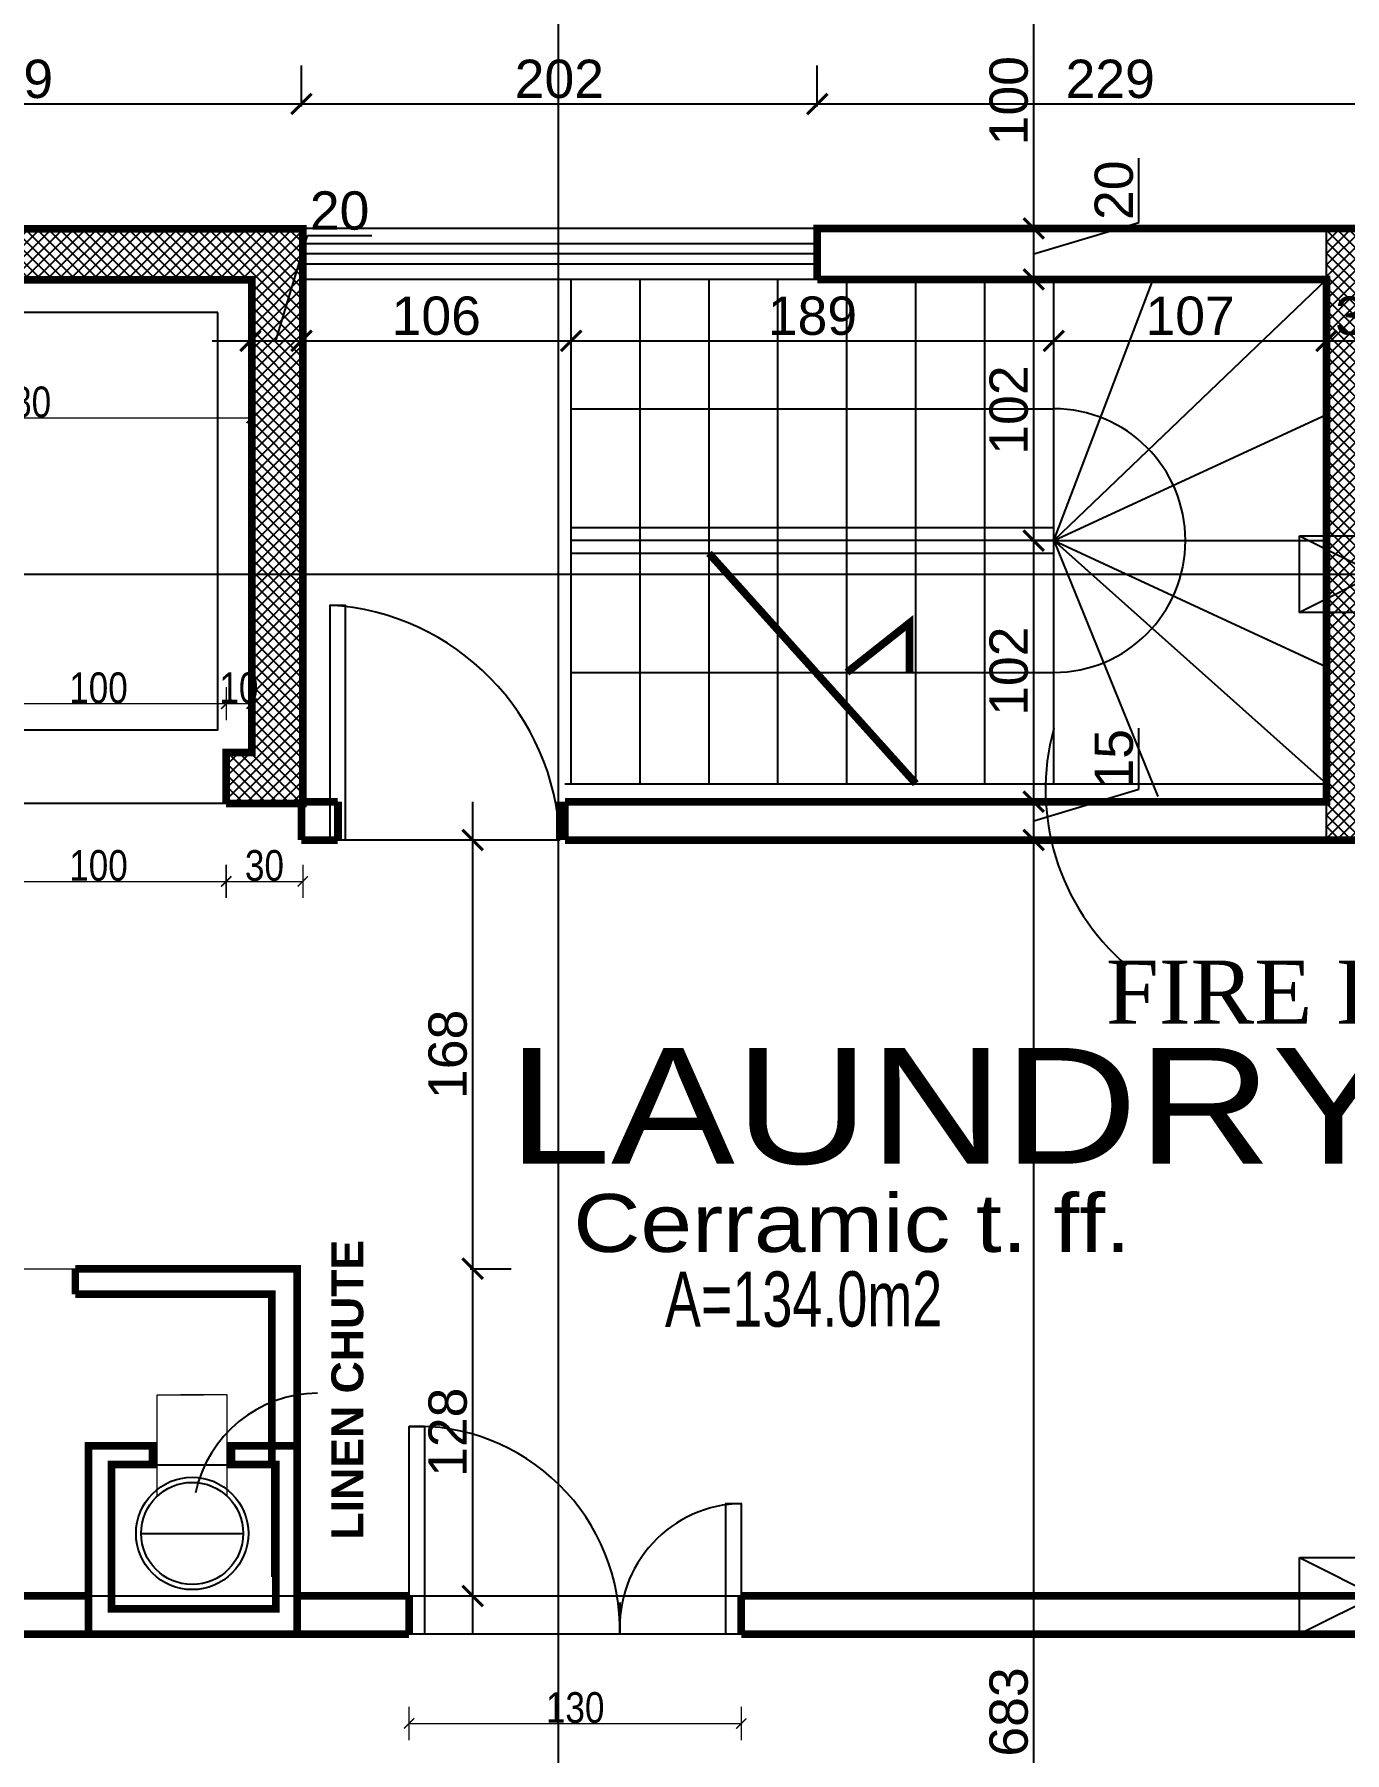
# Model space of a CAD drawing. Extents: x 250879 to 348495, y -51522 to -9360.
# Drawn here: x 302685 to 303198, y -20754 to -20082 of the extents above; entities that cross this region are included whole.
import ezdxf

# ---------------------------------------------------------------- set-up
doc = ezdxf.new("R2010")
doc.units = 0
doc.layers.get('0').update_dxf_attribs({"linetype": 'CONTINUOUS'})
doc.layers.get('DEFPOINTS').update_dxf_attribs({"color": 9, "linetype": 'CONTINUOUS'})
for name, color, linetype, lineweight in [('A-text finishing', 6, 'CONTINUOUS', 13), ('A-text function', 30, 'CONTINUOUS', 20), ('dimention', 151, 'CONTINUOUS', 13)]:
    doc.layers.add(name, color=color, linetype=linetype, lineweight=lineweight)
for name, color, linetype in [('AXIS', 1, 'CONTINUOUS'), ('COLUMN', 5, 'CONTINUOUS'), ('FURNITURE', 4, 'CONTINUOUS'), ('HATCH', 8, 'CONTINUOUS'), ('TEXT', 3, 'CONTINUOUS'), ('WALL', 7, 'CONTINUOUS')]:
    doc.layers.add(name, color=color, linetype=linetype)
doc.styles.add('ARIAL', font='BOD_CR.TTF', dxfattribs={"width": 1.2})
doc.styles.get("Standard").update_dxf_attribs({"font": 'sanss___.ttf', "height": 15})
doc.styles.add('style2', font='romantic.ttf', dxfattribs={"height": 50})
doc.styles.add('STYLE4', font='arialbd.ttf', dxfattribs={"height": 0.2})
doc.styles.add('yon', font='ARIALN.TTF')
doc.dimstyles.new('CM', dxfattribs={"dimscale": 0, "dimtxt": 12, "dimasz": 0.4, "dimexe": 50, "dimexo": 1000, "dimgap": 0.03, "dimtad": 1, "dimdec": 0, "dimzin": 0, "dimdsep": 46, "dimtxsty": 'yon', "dimblk": 'Ar thick3', "dimcen": 3, "dimdle": 8, "dimse1": 1, "dimse2": 1, "dimclrd": 8, "dimclre": 8, "dimclrt": 30, "dimadec": 0, "dimazin": 0, "dimtfac": 1, "dimtdec": 0, "dimtix": 1, "dimtmove": 1, "dimatfit": 3, "dimfxl": 50, "dimtolj": 1, "dimtzin": 0, "dimlwd": 9, "dimarcsym": 0})
doc.dimstyles.new('STANDARD$0', dxfattribs={"dimscale": 0, "dimtxt": 12, "dimasz": 8, "dimexe": 15, "dimexo": 0.0625, "dimgap": 2, "dimtad": 1, "dimdec": 0, "dimzin": 0, "dimdsep": 46, "dimtxsty": 'Standard', "dimblk1": 'ARCHTICK', "dimblk2": 'ARCHTICK', "dimsah": 1, "dimcen": 0.09, "dimdle": 15, "dimclrd": 3, "dimclre": 3, "dimclrt": 3, "dimazin": 0, "dimtfac": 1, "dimtdec": 0, "dimtofl": 0, "dimtmove": 1, "dimatfit": 3, "dimldrblk": 'ARCHTICK', "dimfxl": 1.0455, "dimfxlon": 1, "dimtolj": 1, "dimtzin": 0, "dimarcsym": 0})

# ---------------------------------------------------------------- blocks, each defined once
blk = doc.blocks.new('COLUMN')
at = {"layer": 'AXIS'}
for p, q in [((236924.7, -9644.26), (236984.7, -9674.26)), ((236984.7, -9644.26), (236924.7, -9674.26))]:
    blk.add_line(p, q, dxfattribs=at)
at = {"layer": 'COLUMN'}
blk.add_lwpolyline([(236924.7, -9644.26), (236984.7, -9644.26), (236984.7, -9674.26), (236924.7, -9674.26)], close=True, dxfattribs=at)
blk = doc.blocks.new('AXISG')
at = {"layer": 'AXIS'}
for p, q in [((306715.52, -23682.85), (306715.52, -19766.82)), ((305609.19, -20292.83), (307936.9, -20292.83)), ((305601.38, -20692.83), (307936.9, -20692.83))]:
    blk.add_line(p, q, dxfattribs=at)
at = {"layer": 'WALL', "linetype": 'Continuous'}
for p in [(70080.98, -10633.58), (70080.98, -11033.58)]:
    blk.add_blockref('COLUMN', p, dxfattribs=at)
blk = doc.blocks.new('ST')
at = {"layer": 'WALL', "linetype": 'Continuous'}
for p, q in [((289093.86, -12839.65), (289282.86, -12839.65)), ((289093.86, -12942.85), (289282.86, -12942.85))]:
    blk.add_line(p, q, dxfattribs=at)
at = {"layer": 'WALL', "linetype": 'Continuous', "const_width": 3}
for points in [[(289147.86, -12896.25), (289228.86, -12986.4)], [(289201.86, -12942.85), (289226.39, -12923.44), (289226.39, -12942.85)]]:
    blk.add_lwpolyline(points, dxfattribs=at)
at = {"layer": 'WALL', "linetype": 'Continuous'}
blk.add_arc((289282.86, -12891.25), 51.6, 270, 90, dxfattribs=at)
blk = doc.blocks.new('_ARCHTICK')
at = {"color": 0, "linetype": 'ByBlock', "const_width": 0.15}
blk.add_lwpolyline([(-0.5, -0.5), (0.5, 0.5)], dxfattribs=at)
blk = doc.blocks.new('*D496')
at = {"layer": 'DEFPOINTS', "color": 0, "linetype": 'Continuous', "transparency": 16777216}
for p in [(303042.32, -20396.93), (303076.11, -20396.93), (303023.15, -21079.6)]:
    blk.add_point(p, dxfattribs=at)
at = {"layer": 'WALL', "color": 3, "linetype": 'Continuous', "lineweight": -2, "transparency": 16777216}
for p, q in [((303076.11, -21094.6), (303076.11, -20381.93)), ((303075.07, -20396.93), (303091.11, -20396.93)), ((303075.07, -21079.6), (303091.11, -21079.6))]:
    blk.add_line(p, q, dxfattribs=at)
at = {"layer": 'WALL', "color": 3, "linetype": 'Continuous', "lineweight": -2, "transparency": 16777216, "xscale": 8, "yscale": 8, "zscale": 8}
for p, rotation in [((303076.11, -20396.93), 90), ((303076.11, -21079.6), 270)]:
    blk.add_blockref('_ARCHTICK', p, dxfattribs=dict(at, rotation=rotation))
at = {"layer": 'WALL', "color": 3, "linetype": 'Continuous', "transparency": 16777216, "insert": (303066.38, -20738.27), "char_height": 15, "attachment_point": 5, "rotation": 90}
blk.add_mtext('\\A1;683', dxfattribs=at)
blk = doc.blocks.new('*D497')
at = {"layer": 'DEFPOINTS', "color": 0, "linetype": 'Continuous', "transparency": 16777216}
for p in [(303053.45, -20381.93), (303076.11, -20381.93), (303042.32, -20396.93)]:
    blk.add_point(p, dxfattribs=at)
at = {"layer": 'WALL', "color": 3, "linetype": 'Continuous', "lineweight": -2, "transparency": 16777216}
for p, q in [((303117.29, -20377.08), (303117.29, -20353.16)), ((303076.11, -20411.93), (303076.11, -20366.93)), ((303076.11, -20389.43), (303117.29, -20377.08)), ((303075.07, -20381.93), (303091.11, -20381.93)), ((303075.07, -20396.93), (303091.11, -20396.93))]:
    blk.add_line(p, q, dxfattribs=at)
at = {"layer": 'WALL', "color": 3, "linetype": 'Continuous', "lineweight": -2, "transparency": 16777216, "xscale": 8, "yscale": 8, "zscale": 8}
for p, rotation in [((303076.11, -20381.93), 90), ((303076.11, -20396.93), 270)]:
    blk.add_blockref('_ARCHTICK', p, dxfattribs=dict(at, rotation=rotation))
at = {"layer": 'WALL', "color": 3, "linetype": 'Continuous', "transparency": 16777216, "insert": (303107.57, -20365.12), "char_height": 15, "attachment_point": 5, "rotation": 90}
blk.add_mtext('\\A1;15', dxfattribs=at)
blk = doc.blocks.new('*D498')
at = {"layer": 'DEFPOINTS', "color": 0, "linetype": 'Continuous', "transparency": 16777216}
for p in [(303056.95, -20279.72), (303076.11, -20279.72), (303053.45, -20381.93)]:
    blk.add_point(p, dxfattribs=at)
at = {"layer": 'WALL', "color": 3, "linetype": 'Continuous', "lineweight": -2, "transparency": 16777216}
for p, q in [((303076.11, -20396.93), (303076.11, -20264.72)), ((303075.07, -20279.72), (303091.11, -20279.72)), ((303075.07, -20381.93), (303091.11, -20381.93))]:
    blk.add_line(p, q, dxfattribs=at)
at = {"layer": 'WALL', "color": 3, "linetype": 'Continuous', "lineweight": -2, "transparency": 16777216, "xscale": 8, "yscale": 8, "zscale": 8}
for p, rotation in [((303076.11, -20279.72), 90), ((303076.11, -20381.93), 270)]:
    blk.add_blockref('_ARCHTICK', p, dxfattribs=dict(at, rotation=rotation))
at = {"layer": 'WALL', "color": 3, "linetype": 'Continuous', "transparency": 16777216, "insert": (303066.39, -20330.83), "char_height": 15, "attachment_point": 5, "rotation": 90}
blk.add_mtext('\\A1;102', dxfattribs=at)
blk = doc.blocks.new('*D499')
at = {"layer": 'DEFPOINTS', "color": 0, "linetype": 'Continuous', "transparency": 16777216}
for p in [(303064.18, -20177.5), (303076.11, -20177.5), (303056.95, -20279.72)]:
    blk.add_point(p, dxfattribs=at)
at = {"layer": 'WALL', "color": 3, "linetype": 'Continuous', "lineweight": -2, "transparency": 16777216}
for p, q in [((303076.11, -20294.72), (303076.11, -20162.5)), ((303075.07, -20177.5), (303091.11, -20177.5)), ((303075.07, -20279.72), (303091.11, -20279.72))]:
    blk.add_line(p, q, dxfattribs=at)
at = {"layer": 'WALL', "color": 3, "linetype": 'Continuous', "lineweight": -2, "transparency": 16777216, "xscale": 8, "yscale": 8, "zscale": 8}
for p, rotation in [((303076.11, -20177.5), 90), ((303076.11, -20279.72), 270)]:
    blk.add_blockref('_ARCHTICK', p, dxfattribs=dict(at, rotation=rotation))
at = {"layer": 'WALL', "color": 3, "linetype": 'Continuous', "transparency": 16777216, "insert": (303066.39, -20228.61), "char_height": 15, "attachment_point": 5, "rotation": 90}
blk.add_mtext('\\A1;102', dxfattribs=at)
blk = doc.blocks.new('*D500')
at = {"layer": 'DEFPOINTS', "color": 0, "linetype": 'Continuous', "transparency": 16777216}
for p in [(303068.78, -20157.5), (303076.11, -20157.5), (303064.18, -20177.5)]:
    blk.add_point(p, dxfattribs=at)
at = {"layer": 'WALL', "color": 3, "linetype": 'Continuous', "lineweight": -2, "transparency": 16777216}
for p, q in [((303117.29, -20155.15), (303117.29, -20129.96)), ((303076.11, -20192.5), (303076.11, -20142.5)), ((303075.07, -20157.5), (303091.11, -20157.5)), ((303076.11, -20167.5), (303117.29, -20155.15)), ((303075.07, -20177.5), (303091.11, -20177.5))]:
    blk.add_line(p, q, dxfattribs=at)
at = {"layer": 'WALL', "color": 3, "linetype": 'Continuous', "lineweight": -2, "transparency": 16777216, "xscale": 8, "yscale": 8, "zscale": 8}
for p, rotation in [((303076.11, -20157.5), 90), ((303076.11, -20177.5), 270)]:
    blk.add_blockref('_ARCHTICK', p, dxfattribs=dict(at, rotation=rotation))
at = {"layer": 'WALL', "color": 3, "linetype": 'Continuous', "transparency": 16777216, "insert": (303107.57, -20142.55), "char_height": 15, "attachment_point": 5, "rotation": 90}
blk.add_mtext('\\A1;20', dxfattribs=at)
blk = doc.blocks.new('*D501')
at = {"layer": 'DEFPOINTS', "color": 0, "linetype": 'Continuous', "transparency": 16777216}
for p in [(303062.37, -20057.5), (303076.11, -20057.5), (303068.78, -20157.5)]:
    blk.add_point(p, dxfattribs=at)
at = {"layer": 'WALL', "color": 3, "linetype": 'Continuous', "lineweight": -2, "transparency": 16777216}
for p, q in [((303076.11, -20172.5), (303076.11, -20042.5)), ((303075.07, -20057.5), (303091.11, -20057.5)), ((303075.07, -20157.5), (303091.11, -20157.5))]:
    blk.add_line(p, q, dxfattribs=at)
at = {"layer": 'WALL', "color": 3, "linetype": 'Continuous', "lineweight": -2, "transparency": 16777216, "xscale": 8, "yscale": 8, "zscale": 8}
for p, rotation in [((303076.11, -20057.5), 90), ((303076.11, -20157.5), 270)]:
    blk.add_blockref('_ARCHTICK', p, dxfattribs=dict(at, rotation=rotation))
at = {"layer": 'WALL', "color": 3, "linetype": 'Continuous', "transparency": 16777216, "insert": (303066.39, -20107.5), "char_height": 15, "attachment_point": 5, "rotation": 90}
blk.add_mtext('\\A1;100', dxfattribs=at)
blk = doc.blocks.new('*D505')
at = {"layer": 'DEFPOINTS', "color": 0, "linetype": 'Continuous', "transparency": 16777216}
for p in [(302789.31, -20108.78), (302559.83, -20157.5), (302789.31, -20157.5)]:
    blk.add_point(p, dxfattribs=at)
at = {"layer": 'WALL', "color": 3, "linetype": 'Continuous', "lineweight": -2, "transparency": 16777216}
for p, q in [((302559.83, -20109.82), (302559.83, -20093.78)), ((302789.31, -20109.82), (302789.31, -20093.78)), ((302544.83, -20108.78), (302804.31, -20108.78))]:
    blk.add_line(p, q, dxfattribs=at)
at = {"layer": 'WALL', "color": 3, "linetype": 'Continuous', "lineweight": -2, "transparency": 16777216, "xscale": 8, "yscale": 8, "zscale": 8, "rotation": 180}
blk.add_blockref('_ARCHTICK', (302559.83, -20108.78), dxfattribs=at)
at = {"layer": 'WALL', "color": 3, "linetype": 'Continuous', "lineweight": -2, "transparency": 16777216, "xscale": 8, "yscale": 8, "zscale": 8}
blk.add_blockref('_ARCHTICK', (302789.31, -20108.78), dxfattribs=at)
at = {"layer": 'WALL', "color": 3, "linetype": 'Continuous', "transparency": 16777216, "insert": (302674.57, -20099.05), "char_height": 15, "attachment_point": 5}
blk.add_mtext('\\A1;229', dxfattribs=at)
blk = doc.blocks.new('*D506')
at = {"layer": 'DEFPOINTS', "color": 0, "linetype": 'Continuous', "transparency": 16777216}
for p in [(302991.33, -20108.78), (302789.31, -20157.5), (302991.33, -20157.5)]:
    blk.add_point(p, dxfattribs=at)
at = {"layer": 'WALL', "color": 3, "linetype": 'Continuous', "lineweight": -2, "transparency": 16777216}
for p, q in [((302789.31, -20109.82), (302789.31, -20093.78)), ((302991.33, -20109.82), (302991.33, -20093.78)), ((302774.31, -20108.78), (303006.33, -20108.78))]:
    blk.add_line(p, q, dxfattribs=at)
at = {"layer": 'WALL', "color": 3, "linetype": 'Continuous', "lineweight": -2, "transparency": 16777216, "xscale": 8, "yscale": 8, "zscale": 8, "rotation": 180}
blk.add_blockref('_ARCHTICK', (302789.31, -20108.78), dxfattribs=at)
at = {"layer": 'WALL', "color": 3, "linetype": 'Continuous', "lineweight": -2, "transparency": 16777216, "xscale": 8, "yscale": 8, "zscale": 8}
blk.add_blockref('_ARCHTICK', (302991.33, -20108.78), dxfattribs=at)
at = {"layer": 'WALL', "color": 3, "linetype": 'Continuous', "transparency": 16777216, "insert": (302890.32, -20099.05), "char_height": 15, "attachment_point": 5}
blk.add_mtext('\\A1;202', dxfattribs=at)
blk = doc.blocks.new('*D507')
at = {"layer": 'DEFPOINTS', "color": 0, "linetype": 'Continuous', "transparency": 16777216}
for p in [(303220.81, -20108.78), (302991.33, -20157.5), (303220.81, -20157.5)]:
    blk.add_point(p, dxfattribs=at)
at = {"layer": 'WALL', "color": 3, "linetype": 'Continuous', "lineweight": -2, "transparency": 16777216}
for p, q in [((302991.33, -20109.82), (302991.33, -20093.78)), ((303220.81, -20109.82), (303220.81, -20093.78)), ((302976.33, -20108.78), (303235.81, -20108.78))]:
    blk.add_line(p, q, dxfattribs=at)
at = {"layer": 'WALL', "color": 3, "linetype": 'Continuous', "lineweight": -2, "transparency": 16777216, "xscale": 8, "yscale": 8, "zscale": 8, "rotation": 180}
blk.add_blockref('_ARCHTICK', (302991.33, -20108.78), dxfattribs=at)
at = {"layer": 'WALL', "color": 3, "linetype": 'Continuous', "lineweight": -2, "transparency": 16777216, "xscale": 8, "yscale": 8, "zscale": 8}
blk.add_blockref('_ARCHTICK', (303220.81, -20108.78), dxfattribs=at)
at = {"layer": 'WALL', "color": 3, "linetype": 'Continuous', "transparency": 16777216, "insert": (303106.07, -20099.05), "char_height": 15, "attachment_point": 5}
blk.add_mtext('\\A1;229', dxfattribs=at)
blk = doc.blocks.new('*D532')
at = {"layer": 'DEFPOINTS', "color": 0, "linetype": 'Continuous', "transparency": 16777216}
for p in [(302769.31, -20201.51), (302789.31, -20201.51), (302789.31, -20201.51)]:
    blk.add_point(p, dxfattribs=at)
at = {"layer": 'WALL', "color": 3, "linetype": 'Continuous', "lineweight": -2, "transparency": 16777216}
for p, q in [((302779.31, -20201.51), (302791.66, -20160.33)), ((302791.66, -20160.33), (302816.85, -20160.33)), ((302769.31, -20201.51), (302769.31, -20186.51)), ((302789.31, -20201.51), (302789.31, -20186.51)), ((302754.31, -20201.51), (302804.31, -20201.51))]:
    blk.add_line(p, q, dxfattribs=at)
at = {"layer": 'WALL', "color": 3, "linetype": 'Continuous', "lineweight": -2, "transparency": 16777216, "xscale": 8, "yscale": 8, "zscale": 8, "rotation": 180}
blk.add_blockref('_ARCHTICK', (302769.31, -20201.51), dxfattribs=at)
at = {"layer": 'WALL', "color": 3, "linetype": 'Continuous', "lineweight": -2, "transparency": 16777216, "xscale": 8, "yscale": 8, "zscale": 8}
blk.add_blockref('_ARCHTICK', (302789.31, -20201.51), dxfattribs=at)
at = {"layer": 'WALL', "color": 3, "linetype": 'Continuous', "transparency": 16777216, "insert": (302804.26, -20150.6), "char_height": 15, "attachment_point": 5}
blk.add_mtext('\\A1;20', dxfattribs=at)
blk = doc.blocks.new('*D533')
at = {"layer": 'DEFPOINTS', "color": 0, "linetype": 'Continuous', "transparency": 16777216}
for p in [(302789.31, -20201.51), (302894.95, -20201.51), (302894.95, -20212.96)]:
    blk.add_point(p, dxfattribs=at)
at = {"layer": 'WALL', "color": 3, "linetype": 'Continuous', "lineweight": -2, "transparency": 16777216}
for p, q in [((302789.31, -20201.51), (302789.31, -20186.51)), ((302894.95, -20202.55), (302894.95, -20186.51)), ((302774.31, -20201.51), (302909.95, -20201.51))]:
    blk.add_line(p, q, dxfattribs=at)
at = {"layer": 'WALL', "color": 3, "linetype": 'Continuous', "lineweight": -2, "transparency": 16777216, "xscale": 8, "yscale": 8, "zscale": 8, "rotation": 180}
blk.add_blockref('_ARCHTICK', (302789.31, -20201.51), dxfattribs=at)
at = {"layer": 'WALL', "color": 3, "linetype": 'Continuous', "lineweight": -2, "transparency": 16777216, "xscale": 8, "yscale": 8, "zscale": 8}
blk.add_blockref('_ARCHTICK', (302894.95, -20201.51), dxfattribs=at)
at = {"layer": 'WALL', "color": 3, "linetype": 'Continuous', "transparency": 16777216, "insert": (302842.13, -20191.77), "char_height": 15, "attachment_point": 5}
blk.add_mtext('\\A1;106', dxfattribs=at)
blk = doc.blocks.new('*D534')
at = {"layer": 'DEFPOINTS', "color": 0, "linetype": 'Continuous', "transparency": 16777216}
for p in [(303083.95, -20201.51), (303083.95, -20203.8), (302894.95, -20212.96)]:
    blk.add_point(p, dxfattribs=at)
at = {"layer": 'WALL', "color": 3, "linetype": 'Continuous', "lineweight": -2, "transparency": 16777216}
for p, q in [((302894.95, -20202.55), (302894.95, -20186.51)), ((303083.95, -20202.55), (303083.95, -20186.51)), ((302879.95, -20201.51), (303098.95, -20201.51))]:
    blk.add_line(p, q, dxfattribs=at)
at = {"layer": 'WALL', "color": 3, "linetype": 'Continuous', "lineweight": -2, "transparency": 16777216, "xscale": 8, "yscale": 8, "zscale": 8, "rotation": 180}
blk.add_blockref('_ARCHTICK', (302894.95, -20201.51), dxfattribs=at)
at = {"layer": 'WALL', "color": 3, "linetype": 'Continuous', "lineweight": -2, "transparency": 16777216, "xscale": 8, "yscale": 8, "zscale": 8}
blk.add_blockref('_ARCHTICK', (303083.95, -20201.51), dxfattribs=at)
at = {"layer": 'WALL', "color": 3, "linetype": 'Continuous', "transparency": 16777216, "insert": (302989.45, -20191.78), "char_height": 15, "attachment_point": 5}
blk.add_mtext('\\A1;189', dxfattribs=at)
blk = doc.blocks.new('*D535')
at = {"layer": 'DEFPOINTS', "color": 0, "linetype": 'Continuous', "transparency": 16777216}
for p in [(303083.95, -20203.8), (303190.81, -20201.51), (303190.81, -20210.12)]:
    blk.add_point(p, dxfattribs=at)
at = {"layer": 'WALL', "color": 3, "linetype": 'Continuous', "lineweight": -2, "transparency": 16777216}
for p, q in [((303083.95, -20202.55), (303083.95, -20186.51)), ((303190.81, -20202.55), (303190.81, -20186.51)), ((303068.95, -20201.51), (303205.81, -20201.51))]:
    blk.add_line(p, q, dxfattribs=at)
at = {"layer": 'WALL', "color": 3, "linetype": 'Continuous', "lineweight": -2, "transparency": 16777216, "xscale": 8, "yscale": 8, "zscale": 8, "rotation": 180}
blk.add_blockref('_ARCHTICK', (303083.95, -20201.51), dxfattribs=at)
at = {"layer": 'WALL', "color": 3, "linetype": 'Continuous', "lineweight": -2, "transparency": 16777216, "xscale": 8, "yscale": 8, "zscale": 8}
blk.add_blockref('_ARCHTICK', (303190.81, -20201.51), dxfattribs=at)
at = {"layer": 'WALL', "color": 3, "linetype": 'Continuous', "transparency": 16777216, "insert": (303137.38, -20191.78), "char_height": 15, "attachment_point": 5}
blk.add_mtext('\\A1;107', dxfattribs=at)
blk = doc.blocks.new('*D536')
at = {"layer": 'DEFPOINTS', "color": 0, "linetype": 'Continuous', "transparency": 16777216}
for p in [(303220.81, -20201.51), (303190.81, -20210.12), (303220.81, -20207.73)]:
    blk.add_point(p, dxfattribs=at)
at = {"layer": 'WALL', "color": 3, "linetype": 'Continuous', "lineweight": -2, "transparency": 16777216}
for p, q in [((303190.81, -20202.55), (303190.81, -20186.51)), ((303220.81, -20202.55), (303220.81, -20186.51)), ((303175.81, -20201.51), (303235.81, -20201.51))]:
    blk.add_line(p, q, dxfattribs=at)
at = {"layer": 'WALL', "color": 3, "linetype": 'Continuous', "lineweight": -2, "transparency": 16777216, "xscale": 8, "yscale": 8, "zscale": 8, "rotation": 180}
blk.add_blockref('_ARCHTICK', (303190.81, -20201.51), dxfattribs=at)
at = {"layer": 'WALL', "color": 3, "linetype": 'Continuous', "lineweight": -2, "transparency": 16777216, "xscale": 8, "yscale": 8, "zscale": 8}
blk.add_blockref('_ARCHTICK', (303220.81, -20201.51), dxfattribs=at)
at = {"layer": 'WALL', "color": 3, "linetype": 'Continuous', "transparency": 16777216, "insert": (303205.81, -20191.77), "char_height": 15, "attachment_point": 5}
blk.add_mtext('\\A1;30', dxfattribs=at)
blk = doc.blocks.new('*D539')
at = {"layer": 'DEFPOINTS', "color": 0, "linetype": 'Continuous', "transparency": 16777216}
for p in [(302787.68, -20564.73), (302856.4, -20564.73), (302809.58, -20692.83)]:
    blk.add_point(p, dxfattribs=at)
at = {"layer": 'WALL', "color": 3, "linetype": 'Continuous', "lineweight": -2, "transparency": 16777216}
for p, q in [((302856.4, -20707.83), (302856.4, -20549.73)), ((302855.35, -20564.73), (302871.4, -20564.73)), ((302855.35, -20692.83), (302871.4, -20692.83))]:
    blk.add_line(p, q, dxfattribs=at)
at = {"layer": 'WALL', "color": 3, "linetype": 'Continuous', "lineweight": -2, "transparency": 16777216, "xscale": 8, "yscale": 8, "zscale": 8}
for p, rotation in [((302856.4, -20564.73), 90), ((302856.4, -20692.83), 270)]:
    blk.add_blockref('_ARCHTICK', p, dxfattribs=dict(at, rotation=rotation))
at = {"layer": 'WALL', "color": 3, "linetype": 'Continuous', "transparency": 16777216, "insert": (302846.67, -20628.78), "char_height": 15, "attachment_point": 5, "rotation": 90}
blk.add_mtext('\\A1;128', dxfattribs=at)
blk = doc.blocks.new('*D544')
at = {"layer": 'DEFPOINTS', "color": 0, "linetype": 'Continuous', "transparency": 16777216}
for p in [(302856.4, -20396.93), (302856.4, -20396.93), (302856.4, -20564.73)]:
    blk.add_point(p, dxfattribs=at)
at = {"layer": 'WALL', "color": 3, "linetype": 'Continuous', "lineweight": -2, "transparency": 16777216}
for p, q in [((302856.4, -20579.73), (302856.4, -20381.93)), ((302856.4, -20396.93), (302841.4, -20396.93)), ((302856.4, -20564.73), (302871.4, -20564.73))]:
    blk.add_line(p, q, dxfattribs=at)
at = {"layer": 'WALL', "color": 3, "linetype": 'Continuous', "lineweight": -2, "transparency": 16777216, "xscale": 8, "yscale": 8, "zscale": 8}
for p, rotation in [((302856.4, -20396.93), 90), ((302856.4, -20564.73), 270)]:
    blk.add_blockref('_ARCHTICK', p, dxfattribs=dict(at, rotation=rotation))
at = {"layer": 'WALL', "color": 3, "linetype": 'Continuous', "transparency": 16777216, "insert": (302846.66, -20480.83), "char_height": 15, "attachment_point": 5, "rotation": 90}
blk.add_mtext('\\A1;168', dxfattribs=at)
blk = doc.blocks.new('Ar thick3')
at = {"layer": 'dimention'}
blk.add_line((0, 16.2), (0, -16.2), dxfattribs=at)
at = {"layer": 'dimention', "const_width": 1.5}
blk.add_lwpolyline([(-5, -5.1), (5, 4.9)], dxfattribs=at)
blk = doc.blocks.new('*D1456')
at = {"layer": 'DEFPOINTS', "color": 0, "linetype": 'Continuous', "transparency": 16777216}
for p in [(275515.87, -19138.97), (275695.87, -19138.97), (275695.87, -19192.95)]:
    blk.add_point(p, dxfattribs=at)
at = {"layer": 'WALL', "color": 8, "linetype": 'Continuous', "lineweight": 9, "transparency": 16777216}
blk.add_line((275516.27, -19192.95), (275695.47, -19192.95), dxfattribs=at)
at = {"layer": 'WALL', "color": 8, "linetype": 'Continuous', "lineweight": 9, "transparency": 16777216, "xscale": 0.4, "yscale": 0.4, "zscale": 0.4, "rotation": 180}
blk.add_blockref('Ar thick3', (275515.87, -19192.95), dxfattribs=at)
at = {"layer": 'WALL', "color": 8, "linetype": 'Continuous', "lineweight": 9, "transparency": 16777216, "xscale": 0.4, "yscale": 0.4, "zscale": 0.4}
blk.add_blockref('Ar thick3', (275695.87, -19192.95), dxfattribs=at)
at = {"layer": 'WALL', "color": 30, "linetype": 'Continuous', "transparency": 16777216, "insert": (275605.87, -19186.79), "char_height": 12, "attachment_point": 5, "style": 'yon'}
blk.add_mtext('\\A1;180', dxfattribs=at)
blk = doc.blocks.new('*D1457')
at = {"layer": 'DEFPOINTS', "color": 0, "linetype": 'Continuous', "transparency": 16777216}
for p in [(275551.09, -19138.97), (275544.24, -19323.97), (275551.09, -19323.97)]:
    blk.add_point(p, dxfattribs=at)
at = {"layer": 'WALL', "color": 8, "linetype": 'Continuous', "lineweight": 9, "transparency": 16777216}
blk.add_line((275544.24, -19139.37), (275544.24, -19323.57), dxfattribs=at)
at = {"layer": 'WALL', "color": 8, "linetype": 'Continuous', "lineweight": 9, "transparency": 16777216, "xscale": 0.4, "yscale": 0.4, "zscale": 0.4}
for p, rotation in [((275544.24, -19138.97), 90), ((275544.24, -19323.97), 270)]:
    blk.add_blockref('Ar thick3', p, dxfattribs=dict(at, rotation=rotation))
at = {"layer": 'WALL', "color": 30, "linetype": 'Continuous', "transparency": 16777216, "insert": (275529.94, -19231.47), "char_height": 12, "attachment_point": 5, "rotation": 90, "style": 'yon'}
blk.add_mtext('\\A1;185', dxfattribs=at)
blk = doc.blocks.new('*D1471')
at = {"layer": 'DEFPOINTS', "color": 0, "linetype": 'Continuous', "transparency": 16777216}
for p in [(275495.87, -19343.97), (275585.87, -19343.97), (275585.87, -19374.42)]:
    blk.add_point(p, dxfattribs=at)
at = {"layer": 'WALL', "color": 8, "linetype": 'Continuous', "lineweight": 9, "transparency": 16777216}
blk.add_line((275496.27, -19374.42), (275585.47, -19374.42), dxfattribs=at)
at = {"layer": 'WALL', "color": 8, "linetype": 'Continuous', "lineweight": 9, "transparency": 16777216, "xscale": 0.4, "yscale": 0.4, "zscale": 0.4, "rotation": 180}
blk.add_blockref('Ar thick3', (275495.87, -19374.42), dxfattribs=at)
at = {"layer": 'WALL', "color": 8, "linetype": 'Continuous', "lineweight": 9, "transparency": 16777216, "xscale": 0.4, "yscale": 0.4, "zscale": 0.4}
blk.add_blockref('Ar thick3', (275585.87, -19374.42), dxfattribs=at)
at = {"layer": 'WALL', "color": 30, "linetype": 'Continuous', "transparency": 16777216, "insert": (275540.87, -19368.26), "char_height": 12, "attachment_point": 5, "style": 'yon'}
blk.add_mtext('\\A1;90', dxfattribs=at)
blk = doc.blocks.new('*D1472')
at = {"layer": 'DEFPOINTS', "color": 0, "linetype": 'Continuous', "transparency": 16777216}
for p in [(275585.87, -19343.97), (275685.87, -19343.97), (275685.87, -19374.42)]:
    blk.add_point(p, dxfattribs=at)
at = {"layer": 'WALL', "color": 8, "linetype": 'Continuous', "lineweight": 9, "transparency": 16777216}
blk.add_line((275586.27, -19374.42), (275685.47, -19374.42), dxfattribs=at)
at = {"layer": 'WALL', "color": 8, "linetype": 'Continuous', "lineweight": 9, "transparency": 16777216, "xscale": 0.4, "yscale": 0.4, "zscale": 0.4, "rotation": 180}
blk.add_blockref('Ar thick3', (275585.87, -19374.42), dxfattribs=at)
at = {"layer": 'WALL', "color": 8, "linetype": 'Continuous', "lineweight": 9, "transparency": 16777216, "xscale": 0.4, "yscale": 0.4, "zscale": 0.4}
blk.add_blockref('Ar thick3', (275685.87, -19374.42), dxfattribs=at)
at = {"layer": 'WALL', "color": 30, "linetype": 'Continuous', "transparency": 16777216, "insert": (275635.87, -19368.26), "char_height": 12, "attachment_point": 5, "style": 'yon'}
blk.add_mtext('\\A1;100', dxfattribs=at)
blk = doc.blocks.new('*D1473')
at = {"layer": 'DEFPOINTS', "color": 0, "linetype": 'Continuous', "transparency": 16777216}
for p in [(275685.87, -19343.97), (275715.87, -19343.97), (275715.87, -19374.42)]:
    blk.add_point(p, dxfattribs=at)
at = {"layer": 'WALL', "color": 8, "linetype": 'Continuous', "lineweight": 9, "transparency": 16777216}
blk.add_line((275686.27, -19374.42), (275715.47, -19374.42), dxfattribs=at)
at = {"layer": 'WALL', "color": 8, "linetype": 'Continuous', "lineweight": 9, "transparency": 16777216, "xscale": 0.4, "yscale": 0.4, "zscale": 0.4, "rotation": 180}
blk.add_blockref('Ar thick3', (275685.87, -19374.42), dxfattribs=at)
at = {"layer": 'WALL', "color": 8, "linetype": 'Continuous', "lineweight": 9, "transparency": 16777216, "xscale": 0.4, "yscale": 0.4, "zscale": 0.4}
blk.add_blockref('Ar thick3', (275715.87, -19374.42), dxfattribs=at)
at = {"layer": 'WALL', "color": 30, "linetype": 'Continuous', "transparency": 16777216, "insert": (275700.87, -19368.26), "char_height": 12, "attachment_point": 5, "style": 'yon'}
blk.add_mtext('\\A1;30', dxfattribs=at)
blk = doc.blocks.new('*D1474')
at = {"layer": 'DEFPOINTS', "color": 0, "linetype": 'Continuous', "transparency": 16777216}
for p in [(275685.87, -19304.85), (275685.87, -19323.97), (275695.87, -19323.97)]:
    blk.add_point(p, dxfattribs=at)
at = {"layer": 'WALL', "color": 8, "linetype": 'Continuous', "lineweight": 9, "transparency": 16777216}
for p, q in [((275685.47, -19304.85), (275685.07, -19304.85)), ((275695.87, -19304.85), (275685.87, -19304.85)), ((275696.27, -19304.85), (275696.67, -19304.85))]:
    blk.add_line(p, q, dxfattribs=at)
at = {"layer": 'WALL', "color": 8, "linetype": 'Continuous', "lineweight": 9, "transparency": 16777216, "xscale": 0.4, "yscale": 0.4, "zscale": 0.4}
blk.add_blockref('Ar thick3', (275685.87, -19304.85), dxfattribs=at)
at = {"layer": 'WALL', "color": 8, "linetype": 'Continuous', "lineweight": 9, "transparency": 16777216, "xscale": 0.4, "yscale": 0.4, "zscale": 0.4, "rotation": 180}
blk.add_blockref('Ar thick3', (275695.87, -19304.85), dxfattribs=at)
at = {"layer": 'WALL', "color": 30, "linetype": 'Continuous', "transparency": 16777216, "insert": (275690.87, -19298.7), "char_height": 12, "attachment_point": 5, "style": 'yon'}
blk.add_mtext('\\A1;10', dxfattribs=at)
blk = doc.blocks.new('*D1475')
at = {"layer": 'DEFPOINTS', "color": 0, "linetype": 'Continuous', "transparency": 16777216}
for p in [(275585.87, -19304.85), (275585.87, -19323.97), (275685.87, -19323.97)]:
    blk.add_point(p, dxfattribs=at)
at = {"layer": 'WALL', "color": 8, "linetype": 'Continuous', "lineweight": 9, "transparency": 16777216}
blk.add_line((275685.47, -19304.85), (275586.27, -19304.85), dxfattribs=at)
at = {"layer": 'WALL', "color": 8, "linetype": 'Continuous', "lineweight": 9, "transparency": 16777216, "xscale": 0.4, "yscale": 0.4, "zscale": 0.4, "rotation": 180}
blk.add_blockref('Ar thick3', (275585.87, -19304.85), dxfattribs=at)
at = {"layer": 'WALL', "color": 8, "linetype": 'Continuous', "lineweight": 9, "transparency": 16777216, "xscale": 0.4, "yscale": 0.4, "zscale": 0.4}
blk.add_blockref('Ar thick3', (275685.87, -19304.85), dxfattribs=at)
at = {"layer": 'WALL', "color": 30, "linetype": 'Continuous', "transparency": 16777216, "insert": (275635.87, -19298.7), "char_height": 12, "attachment_point": 5, "style": 'yon'}
blk.add_mtext('\\A1;100', dxfattribs=at)
blk = doc.blocks.new('*D1476')
at = {"layer": 'DEFPOINTS', "color": 0, "linetype": 'Continuous', "transparency": 16777216}
for p in [(275515.87, -19304.85), (275515.87, -19323.97), (275585.87, -19323.97)]:
    blk.add_point(p, dxfattribs=at)
at = {"layer": 'WALL', "color": 8, "linetype": 'Continuous', "lineweight": 9, "transparency": 16777216}
blk.add_line((275585.47, -19304.85), (275516.27, -19304.85), dxfattribs=at)
at = {"layer": 'WALL', "color": 8, "linetype": 'Continuous', "lineweight": 9, "transparency": 16777216, "xscale": 0.4, "yscale": 0.4, "zscale": 0.4, "rotation": 180}
blk.add_blockref('Ar thick3', (275515.87, -19304.85), dxfattribs=at)
at = {"layer": 'WALL', "color": 8, "linetype": 'Continuous', "lineweight": 9, "transparency": 16777216, "xscale": 0.4, "yscale": 0.4, "zscale": 0.4}
blk.add_blockref('Ar thick3', (275585.87, -19304.85), dxfattribs=at)
at = {"layer": 'WALL', "color": 30, "linetype": 'Continuous', "transparency": 16777216, "insert": (275550.87, -19298.7), "char_height": 12, "attachment_point": 5, "style": 'yon'}
blk.add_mtext('\\A1;70', dxfattribs=at)
blk = doc.blocks.new('*D1528')
at = {"layer": 'DEFPOINTS', "color": 0, "linetype": 'Continuous', "transparency": 16777216}
for p in [(302831.47, -20707.83), (302961.56, -20707.83), (302961.56, -20742.76)]:
    blk.add_point(p, dxfattribs=at)
at = {"layer": 'WALL', "color": 8, "linetype": 'Continuous', "lineweight": 9, "transparency": 16777216}
blk.add_line((302831.87, -20742.76), (302961.16, -20742.76), dxfattribs=at)
at = {"layer": 'WALL', "color": 8, "linetype": 'Continuous', "lineweight": 9, "transparency": 16777216, "xscale": 0.4, "yscale": 0.4, "zscale": 0.4, "rotation": 180}
blk.add_blockref('Ar thick3', (302831.47, -20742.76), dxfattribs=at)
at = {"layer": 'WALL', "color": 8, "linetype": 'Continuous', "lineweight": 9, "transparency": 16777216, "xscale": 0.4, "yscale": 0.4, "zscale": 0.4}
blk.add_blockref('Ar thick3', (302961.56, -20742.76), dxfattribs=at)
at = {"layer": 'WALL', "color": 30, "linetype": 'Continuous', "transparency": 16777216, "insert": (302896.52, -20736.6), "char_height": 12, "attachment_point": 5, "style": 'yon'}
blk.add_mtext('\\A1;130', dxfattribs=at)
blk = doc.blocks.new('LIFT G2')
at = {"layer": 'AXIS'}
h = blk.add_hatch(dxfattribs=at)
h.set_pattern_fill('ANSI37', color=256, style=0)
h.paths.add_polyline_path([(275715.87, -19118.97), (275495.87, -19118.97), (275495.87, -19343.97), (275585.87, -19343.97), (275585.87, -19323.97), (275515.87, -19323.97), (275515.87, -19138.97), (275695.87, -19138.97), (275695.87, -19323.97), (275685.87, -19323.97), (275685.87, -19343.97), (275715.87, -19343.97)])
at = {"layer": 'FURNITURE'}
blk.add_line((275685.87, -19343.97), (275585.87, -19343.97), dxfattribs=at)
for points in [[(275682.56, -19151.75), (275548.43, -19151.75), (275548.43, -19315.12), (275682.56, -19315.12)], [(275520.25, -19163.94), (275540.22, -19163.94), (275540.22, -19297.28), (275520.25, -19297.28)]]:
    blk.add_lwpolyline(points, close=True, dxfattribs=at)
at = {"layer": 'WALL', "linetype": 'Continuous'}
for p, q in [((275495.87, -19343.97), (275495.87, -19118.97)), ((275495.87, -19118.97), (275715.87, -19118.97)), ((275715.87, -19118.97), (275715.87, -19343.97)), ((275695.87, -19138.97), (275515.87, -19138.97)), ((275515.87, -19138.97), (275515.87, -19323.97)), ((275695.87, -19323.97), (275695.87, -19138.97)), ((275515.87, -19323.97), (275585.87, -19323.97)), ((275585.87, -19323.97), (275585.87, -19343.97)), ((275685.87, -19343.97), (275685.87, -19323.97)), ((275685.87, -19323.97), (275695.87, -19323.97)), ((275585.87, -19343.97), (275495.87, -19343.97)), ((275585.87, -19343.97), (275495.87, -19343.97)), ((275715.87, -19343.97), (275685.87, -19343.97))]:
    blk.add_line(p, q, dxfattribs=at)
at = {"layer": 'WALL', "linetype": 'Continuous', "const_width": 3}
for points in [[(275585.87, -19343.97), (275495.87, -19343.97), (275495.87, -19118.97), (275715.87, -19118.97), (275715.87, -19343.97), (275685.87, -19343.97)], [(275515.87, -19323.97), (275515.87, -19138.97), (275695.87, -19138.97), (275695.87, -19323.97), (275685.87, -19323.97)], [(275585.87, -19323.97), (275515.87, -19323.97)], [(275585.87, -19343.97), (275585.87, -19323.97)], [(275695.87, -19323.97), (275685.87, -19323.97), (275685.87, -19343.97)]]:
    blk.add_lwpolyline(points, dxfattribs=at)
at = {"layer": 'WALL', "linetype": 'Continuous'}
dim = blk.add_linear_dim(base=(275544.24, -19323.97), p1=(275551.09, -19138.97), p2=(275551.09, -19323.97), angle=90, dimstyle='CM', override={"dimscale": 1}, dxfattribs=at)
dim.commit()
dim.dimension.update_dxf_attribs({"geometry": '*D1457', "text_midpoint": (275536.1, -19231.47), "dimtype": 128})
for base, p1, p2, picture, middle in [((275695.87, -19192.95), (275515.87, -19138.97), (275695.87, -19138.97), '*D1456', (275605.87, -19186.79)), ((275515.87, -19304.85), (275585.87, -19323.97), (275515.87, -19323.97), '*D1476', (275550.87, -19298.7)), ((275585.87, -19304.85), (275685.87, -19323.97), (275585.87, -19323.97), '*D1475', (275635.87, -19298.7)), ((275685.87, -19304.85), (275695.87, -19323.97), (275685.87, -19323.97), '*D1474', (275690.87, -19298.7)), ((275585.87, -19374.42), (275495.87, -19343.97), (275585.87, -19343.97), '*D1471', (275540.87, -19368.26)), ((275685.87, -19374.42), (275585.87, -19343.97), (275685.87, -19343.97), '*D1472', (275635.87, -19368.26)), ((275715.87, -19374.42), (275685.87, -19343.97), (275715.87, -19343.97), '*D1473', (275700.87, -19368.26))]:
    dim = blk.add_linear_dim(base=base, p1=p1, p2=p2, dimstyle='CM', override={"dimscale": 1}, dxfattribs=at)
    dim.commit()
    dim.dimension.update_dxf_attribs({"geometry": picture, "text_midpoint": middle})

msp = doc.modelspace()

# ---------------------------------------------------------------- hatches: boundary and pattern name
at = {"layer": 'AXIS'}
h = msp.add_hatch(dxfattribs=at)
h.set_pattern_fill('ANSI37', color=256, style=0)
h.set_pattern_definition([(45, (22703.8104, 0.1646), (-2.24506403, 2.24506403), []), (135, (22703.8104, 0.1646), (-2.24506403, -2.24506403), [])])
h.paths.add_polyline_path([(303190.80653, -20397.19965), (303190.80653, -20157.50379), (303220.80653, -20157.50379), (303220.80653, -20397.19965)])

# ---------------------------------------------------------------- linework, layer by layer
at = {"layer": 'A-text finishing'}
for p, q in [((302600.76354, -20564.73062), (302700.76354, -20564.73062)), ((302732.83637, -20653.79598), (302732.83637, -20614.09158)), ((302732.83637, -20614.09158), (302750.92115, -20614.09158)), ((302760.22623, -20614.09158), (302742.14145, -20614.09158)), ((302760.22623, -20653.79598), (302760.22623, -20614.09158))]:
    msp.add_line(p, q, dxfattribs=at)
at = {"layer": 'AXIS'}
for p, q in [((302014.98417, -20292.83296), (304111.36989, -20292.83296)), ((302014.35238, -20692.83296), (304111.36989, -20692.83296)), ((302955.56021, -20707.83296), (302837.47137, -20707.83296))]:
    msp.add_line(p, q, dxfattribs=at)
at = {"layer": 'COLUMN'}
msp.add_lwpolyline([(303190.80653, -20397.19965), (303190.80653, -20157.50379), (303220.80653, -20157.50379), (303220.80653, -20397.19965)], close=True, dxfattribs=at)
at = {"layer": 'FURNITURE', "ltscale": 3}
for p, q in [((302991.32926, -20157.50379), (302789.30653, -20157.50379)), ((302991.32926, -20163.50379), (302789.30653, -20163.50379)), ((302991.32926, -20167.50379), (302789.30653, -20167.50379)), ((302991.32926, -20171.50379), (302789.30653, -20171.50379)), ((302894.94663, -20374.87131), (302894.94663, -20177.50379)), ((302921.94663, -20374.87131), (302921.94663, -20177.50379)), ((302948.94663, -20374.87131), (302948.94663, -20177.50379)), ((302975.94663, -20374.87131), (302975.94663, -20177.50379)), ((303002.94663, -20374.87131), (303002.94663, -20177.50379)), ((303029.94663, -20374.87131), (303029.94663, -20177.50379)), ((303056.94663, -20374.87131), (303056.94663, -20177.50379)), ((303083.94663, -20374.87131), (303083.94663, -20177.50379)), ((303190.80653, -20177.50379), (303083.94663, -20279.71935)), ((303083.94663, -20279.71935), (303122.87292, -20177.50379)), ((303083.94663, -20279.71935), (303190.80653, -20230.32806)), ((303083.94663, -20274.71935), (302894.94663, -20274.71935)), ((303083.94663, -20279.71935), (302894.94663, -20279.71935)), ((303083.94663, -20279.71935), (303190.80653, -20279.71935)), ((303190.80653, -20374.87131), (303083.94663, -20279.71935)), ((303083.94663, -20279.71935), (303190.80653, -20329.11065)), ((303083.94663, -20279.71935), (303124.77705, -20379.87131)), ((303083.94663, -20284.71935), (302894.94663, -20284.71935))]:
    msp.add_line(p, q, dxfattribs=at)
at = {"layer": 'FURNITURE'}
for p, q in [((302803.69592, -20396.93491), (302803.69592, -20381.93491)), ((302803.69592, -20396.93491), (302803.69592, -20381.93491)), ((302890.50691, -20396.93491), (302803.69592, -20396.93491)), ((302831.47137, -20707.83296), (302831.47137, -20626.52237))]:
    msp.add_line(p, q, dxfattribs=at)
at = {"layer": 'FURNITURE', "ltscale": 3}
msp.add_lwpolyline([(302892.50691, -20374.87131), (303190.80653, -20374.87131), (303190.80653, -20177.50379), (302789.30653, -20177.50379), (302789.30653, -20381.93491), (302803.50691, -20381.93491)], dxfattribs=at)
at = {"layer": 'FURNITURE', "flags": 128}
for points in [[(302800.50691, -20396.93491), (302800.50691, -20304.97156), (302806.50691, -20304.97156), (302806.50691, -20396.93491), (302800.50691, -20396.93491)], [(302831.47137, -20707.83296), (302831.47137, -20626.52237), (302837.47137, -20626.52237), (302837.47137, -20707.83296), (302831.47137, -20707.83296)], [(302955.56021, -20707.83296), (302955.56021, -20656.6479), (302961.56021, -20656.6479), (302961.56021, -20707.83296), (302955.56021, -20707.83296)]]:
    msp.add_lwpolyline(points, dxfattribs=at)
at = {"layer": 'FURNITURE'}
for centre, radius, start, end in [((302794.96534, -20400.41578), 95.60496, 2.08653555, 86.67709067), ((302834.29962, -20706.16299), 79.76088, 358.80029413, 92.03208088), ((302962.43218, -20705.106), 48.46595, 91.03089073, 183.22548418)]:
    msp.add_arc(centre, radius, start, end, dxfattribs=at)
at = {"layer": 'FURNITURE', "ltscale": 3}
msp.add_arc((303171.35534, -20377.12874), 90.59845, 164.75114181, 229.42557906, dxfattribs=at)
at = {"layer": 'HATCH', "linetype": 'ByBlock', "ltscale": 3}
msp.add_line((302889.98872, -23698.96373), (302889.98872, -19526.479), dxfattribs=at)
at = {"layer": 'WALL', "ltscale": 3}
for p, q in [((302803.69592, -20396.93491), (302803.69592, -20381.93491)), ((302831.47137, -20692.83296), (302831.47137, -20707.83296)), ((302961.56021, -20692.83296), (302961.56021, -20707.83296))]:
    msp.add_line(p, q, dxfattribs=at)
at = {"layer": 'WALL', "linetype": 'Continuous'}
for p, q in [((302803.69592, -20396.93491), (302803.69592, -20381.93491)), ((302803.69592, -20396.93491), (302803.69592, -20381.93491)), ((302700.76354, -20564.73062), (302700.76354, -20574.73062)), ((302787.68156, -20564.73062), (302700.76354, -20564.73062)), ((302787.68156, -20685.33296), (302787.68156, -20564.73062)), ((302700.76354, -20574.73062), (302777.68156, -20574.73062)), ((302777.68156, -20574.73062), (302777.68156, -20685.33296)), ((302777.68156, -20634.04145), (302787.68156, -20634.04145)), ((302730.96163, -20641.54145), (302761.89642, -20641.54145)), ((302726.5313, -20668.3716), (302766.5313, -20668.3716)), ((302914.25394, -20699.83296), (302913.80892, -20699.83296)), ((302914.02646, -20703.83296), (302913.98296, -20703.83296))]:
    msp.add_line(p, q, dxfattribs=at)
at = {"layer": 'WALL', "linetype": 'Continuous', "const_width": 3}
for points in [[(303210.80653, -20157.50379), (302991.32926, -20157.50379)], [(302991.32926, -20177.50379), (302991.32926, -20157.50379), (303011.32926, -20157.50379)], [(302892.50691, -20381.93491), (303190.80653, -20381.93491), (303190.80653, -20177.50379), (302991.32926, -20177.50379)], [(302803.50691, -20381.93491), (302789.30653, -20381.93491)], [(302789.30653, -20381.93491), (302789.30653, -20396.93491)], [(302803.50691, -20381.93491), (302803.50691, -20396.93491)], [(302803.69592, -20381.93491), (302803.69592, -20396.93491)], [(302890.50691, -20396.93491), (302890.50691, -20381.93491)], [(302892.50691, -20381.93491), (302892.50691, -20396.93491)], [(302803.50691, -20396.93491), (302789.30653, -20396.93491)], [(302892.50691, -20396.93491), (303210.80653, -20396.93491)], [(302787.68156, -20685.33296), (302787.68156, -20564.73062), (302700.76354, -20564.73062)], [(302700.76354, -20574.73062), (302700.76354, -20564.73062)], [(302777.68156, -20641.37686), (302777.68156, -20574.73062), (302700.76354, -20574.73062)], [(302787.68156, -20707.83296), (302705.98214, -20707.83296), (302705.98214, -20634.04145)], [(302705.98214, -20634.04145), (302714.97999, -20634.04145), (302730.96163, -20634.04145), (302730.96163, -20641.37686), (302714.97999, -20641.37686)], [(302779.31453, -20697.83296), (302779.31453, -20641.37686), (302761.89642, -20641.37686), (302761.89642, -20634.04145), (302787.68156, -20634.04145), (302787.68156, -20707.83296), (302705.98214, -20707.83296), (302705.98214, -20634.04145), (302730.96163, -20634.04145), (302730.96163, -20641.37686), (302714.97999, -20641.37686), (302714.97999, -20697.83296), (302779.31453, -20697.83296), (302779.31453, -20641.37686), (302761.89642, -20641.37686), (302761.89642, -20634.04145), (302787.68156, -20634.04145)], [(302787.68156, -20634.04145), (302778.59209, -20634.04145), (302761.89642, -20634.04145), (302761.89642, -20641.37686), (302778.59209, -20641.37686)], [(302705.98214, -20692.83296), (302599.82926, -20692.83296)], [(302831.47137, -20692.83296), (302787.68156, -20692.83296)], [(302831.47137, -20692.83296), (302831.47137, -20707.83296)], [(303765.62506, -20692.83296), (302961.56021, -20692.83296)], [(302961.56021, -20692.83296), (302961.56021, -20707.83296)], [(302705.98214, -20707.83296), (302599.82926, -20707.83296)], [(302831.47137, -20707.83296), (302599.82926, -20707.83296)], [(302780.57861, -20707.95966), (302780.57861, -20707.83296)], [(303765.62506, -20707.83296), (302961.56021, -20707.83296)]]:
    msp.add_lwpolyline(points, dxfattribs=at)
at = {"layer": 'WALL', "linetype": 'Continuous'}
msp.add_lwpolyline([(302714.97999, -20641.54145), (302779.31453, -20641.54145), (302779.31453, -20697.99755), (302714.97999, -20697.99755)], close=True, dxfattribs=at)
at = {"layer": 'WALL', "linetype": 'Continuous', "ltscale": 3, "const_width": 5}
msp.add_lwpolyline([(302913.62432, -20697.83296), (302914.51506, -20697.83296)], dxfattribs=at)
msp.add_lwpolyline([(302913.62432, -20697.83296), (302914.51506, -20697.83296)], dxfattribs=at)
at = {"layer": 'WALL', "linetype": 'Continuous'}
for radius in [22, 20]:
    msp.add_circle((302746.5313, -20668.3716), radius, dxfattribs=at)
at = {"layer": 'WALL', "linetype": 'Continuous', "ltscale": 3}
msp.add_arc((302795.95845, -20662.62465), 49.14937, 90.39227529, 168.12850378, dxfattribs=at)

# ---------------------------------------------------------------- block references
at = {"layer": 'WALL', "linetype": 'Continuous'}
for name, p in [('AXISG', (-3825.53138, 0)), ('LIFT G2', (27073.95557, -1038.70111)), ('ST', (13801.08697, -7388.46676))]:
    msp.add_blockref(name, p, dxfattribs=at)

# ---------------------------------------------------------------- texts
at = {"layer": 'A-text finishing', "style": 'ARIAL', "width": 1.2}
msp.add_text('Cerramic t. ff.', height=22.68, dxfattribs=at).set_placement((302895.79481, -20558.18419))
at = {"layer": 'A-text function', "insert": (302870.05897, -20478.29903), "char_height": 45.36, "width": 1374.19264, "attachment_point": 1, "style": 'ARIAL'}
msp.add_mtext('LAUNDRY', dxfattribs=at)
at = {"layer": 'TEXT', "width": 0.7}
msp.add_text('A=134.0m2', height=21.6, rotation=0.12694545, dxfattribs=at).set_placement((302931.69773, -20587.51798))
at = {"layer": 'TEXT', "insert": (303450.54062, -20444.12025), "char_height": 24.696, "width": 410.14629, "attachment_point": 3, "style": 'style2'}
msp.add_mtext('FIRE ESCAPE STAIR', dxfattribs=at)
at = {"layer": 'TEXT', "insert": (302801.02513, -20670.78769), "char_height": 12.5, "width": 158.3714509, "attachment_point": 1, "rotation": 90, "style": 'STYLE4'}
msp.add_mtext('LINEN CHUTE', dxfattribs=at)

# ---------------------------------------------------------------- dimensions: what is measured, and where the dimension line sits
at = {"layer": 'WALL', "linetype": 'Continuous'}
for base, p1, p2, picture, middle in [((303076.11375, -20057.50379), (303068.7821, -20157.50379), (303062.3654, -20057.50379), '*D501', (303066.38742, -20107.50379)), ((303076.11375, -20157.50379), (303064.17686, -20177.50379), (303068.7821, -20157.50379), '*D500', (303107.56643, -20153.15009)), ((303076.11375, -20177.50379), (303056.94663, -20279.71935), (303064.17686, -20177.50379), '*D499', (303066.38742, -20228.61157)), ((303076.11375, -20279.71935), (303053.44855, -20381.93491), (303056.94663, -20279.71935), '*D498', (303066.38742, -20330.82713)), ((303076.11375, -20381.93491), (303042.32447, -20396.93491), (303053.44855, -20381.93491), '*D497', (303107.56643, -20375.08121)), ((302856.39687, -20396.93491), (302856.39687, -20564.73062), (302856.39687, -20396.93491), '*D544', (302846.66025, -20480.83277)), ((303076.11375, -20396.93491), (303023.14629, -21079.59739), (303042.32447, -20396.93491), '*D496', (303066.37713, -20738.26615)), ((302856.39687, -20564.73062), (302809.57646, -20692.83296), (302787.68156, -20564.73062), '*D539', (302846.67054, -20628.78179))]:
    dim = msp.add_linear_dim(base=base, p1=p1, p2=p2, angle=90, dimstyle='STANDARD$0', override={"dimscale": 1}, dxfattribs=at)
    dim.commit()
    dim.dimension.update_dxf_attribs({"geometry": picture, "text_midpoint": middle})
for base, p1, p2, dimstyle, picture, middle in [((302789.30653, -20108.77641), (302559.82926, -20157.50379), (302789.30653, -20157.50379), 'STANDARD$0', '*D505', (302674.5679, -20099.05007)), ((302991.32926, -20108.77641), (302789.30653, -20157.50379), (302991.32926, -20157.50379), 'STANDARD$0', '*D506', (302890.3179, -20099.05007)), ((303220.80653, -20108.77641), (302991.32926, -20157.50379), (303220.80653, -20157.50379), 'STANDARD$0', '*D507', (303106.0679, -20099.05007)), ((302789.30653, -20201.50808), (302769.30653, -20201.50808), (302789.30653, -20201.50808), 'STANDARD$0', '*D532', (302793.66023, -20150.60273)), ((302894.94663, -20201.50808), (302789.30653, -20201.50808), (302894.94663, -20212.95769), 'STANDARD$0', '*D533', (302842.12658, -20191.77146)), ((303083.94663, -20201.50808), (302894.94663, -20212.95769), (303083.94663, -20203.79641), 'STANDARD$0', '*D534', (302989.44663, -20191.78175)), ((303190.80653, -20201.50808), (303083.94663, -20203.79641), (303190.80653, -20210.122), 'STANDARD$0', '*D535', (303137.37658, -20191.78175)), ((303220.80653, -20201.50808), (303190.80653, -20210.122), (303220.80653, -20207.72759), 'STANDARD$0', '*D536', (303205.80653, -20191.77146)), ((302961.56021, -20742.7556), (302831.47137, -20707.83296), (302961.56021, -20707.83296), 'CM', '*D1528', (302896.51579, -20736.59873))]:
    dim = msp.add_linear_dim(base=base, p1=p1, p2=p2, dimstyle=dimstyle, override={"dimscale": 1}, dxfattribs=at)
    dim.commit()
    dim.dimension.update_dxf_attribs({"geometry": picture, "text_midpoint": middle})

doc.saveas('drawing.dxf')
